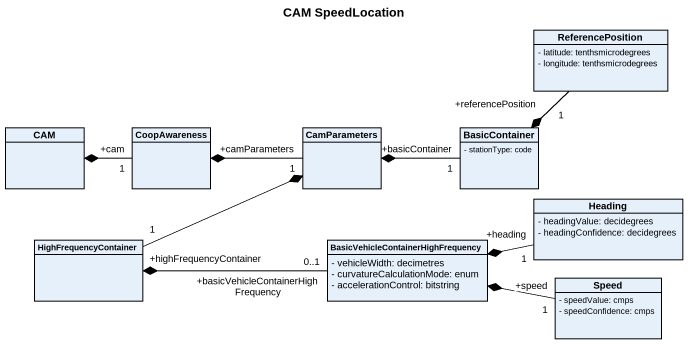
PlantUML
@startuml
title CAM SpeedLocation
hide circle
hide empty members
skinparam classAttributeIconSize 0
class ReferencePosition {
  - latitude: tenthsmicrodegrees
  - longitude: tenthsmicrodegrees
}
class CAM
class CoopAwareness
class CamParameters
class BasicContainer {
  - stationType: code
}
class Heading {
  - headingValue: decidegrees
  - headingConfidence: decidegrees
}
class HighFrequencyContainer
class "BasicVehicleContainerHighFrequency" as BasicVehicleContainerHighFre {
  - vehicleWidth: decimetres
  - curvatureCalculationMode: enum
  - accelerationControl: bitstring
}
class Speed {
  - speedValue: cmps
  - speedConfidence: cmps
}
CoopAwareness "+cam\n1" -left-* CAM
CamParameters "+camParameters\n1" -left-* CoopAwareness
CamParameters *-left- "+highFrequencyContainer\n1" HighFrequencyContainer
BasicContainer *-up- "+referencePosition\n1" ReferencePosition
BasicContainer "+basicContainer\n1" -left-* CamParameters
Heading "+heading\n1" -left-* BasicVehicleContainerHighFre
BasicVehicleContainerHighFre "+basicVehicleContainerHighFrequency\n0..1" -left-* HighFrequencyContainer
Speed "+speed\n1" -left-* BasicVehicleContainerHighFre
@enduml
